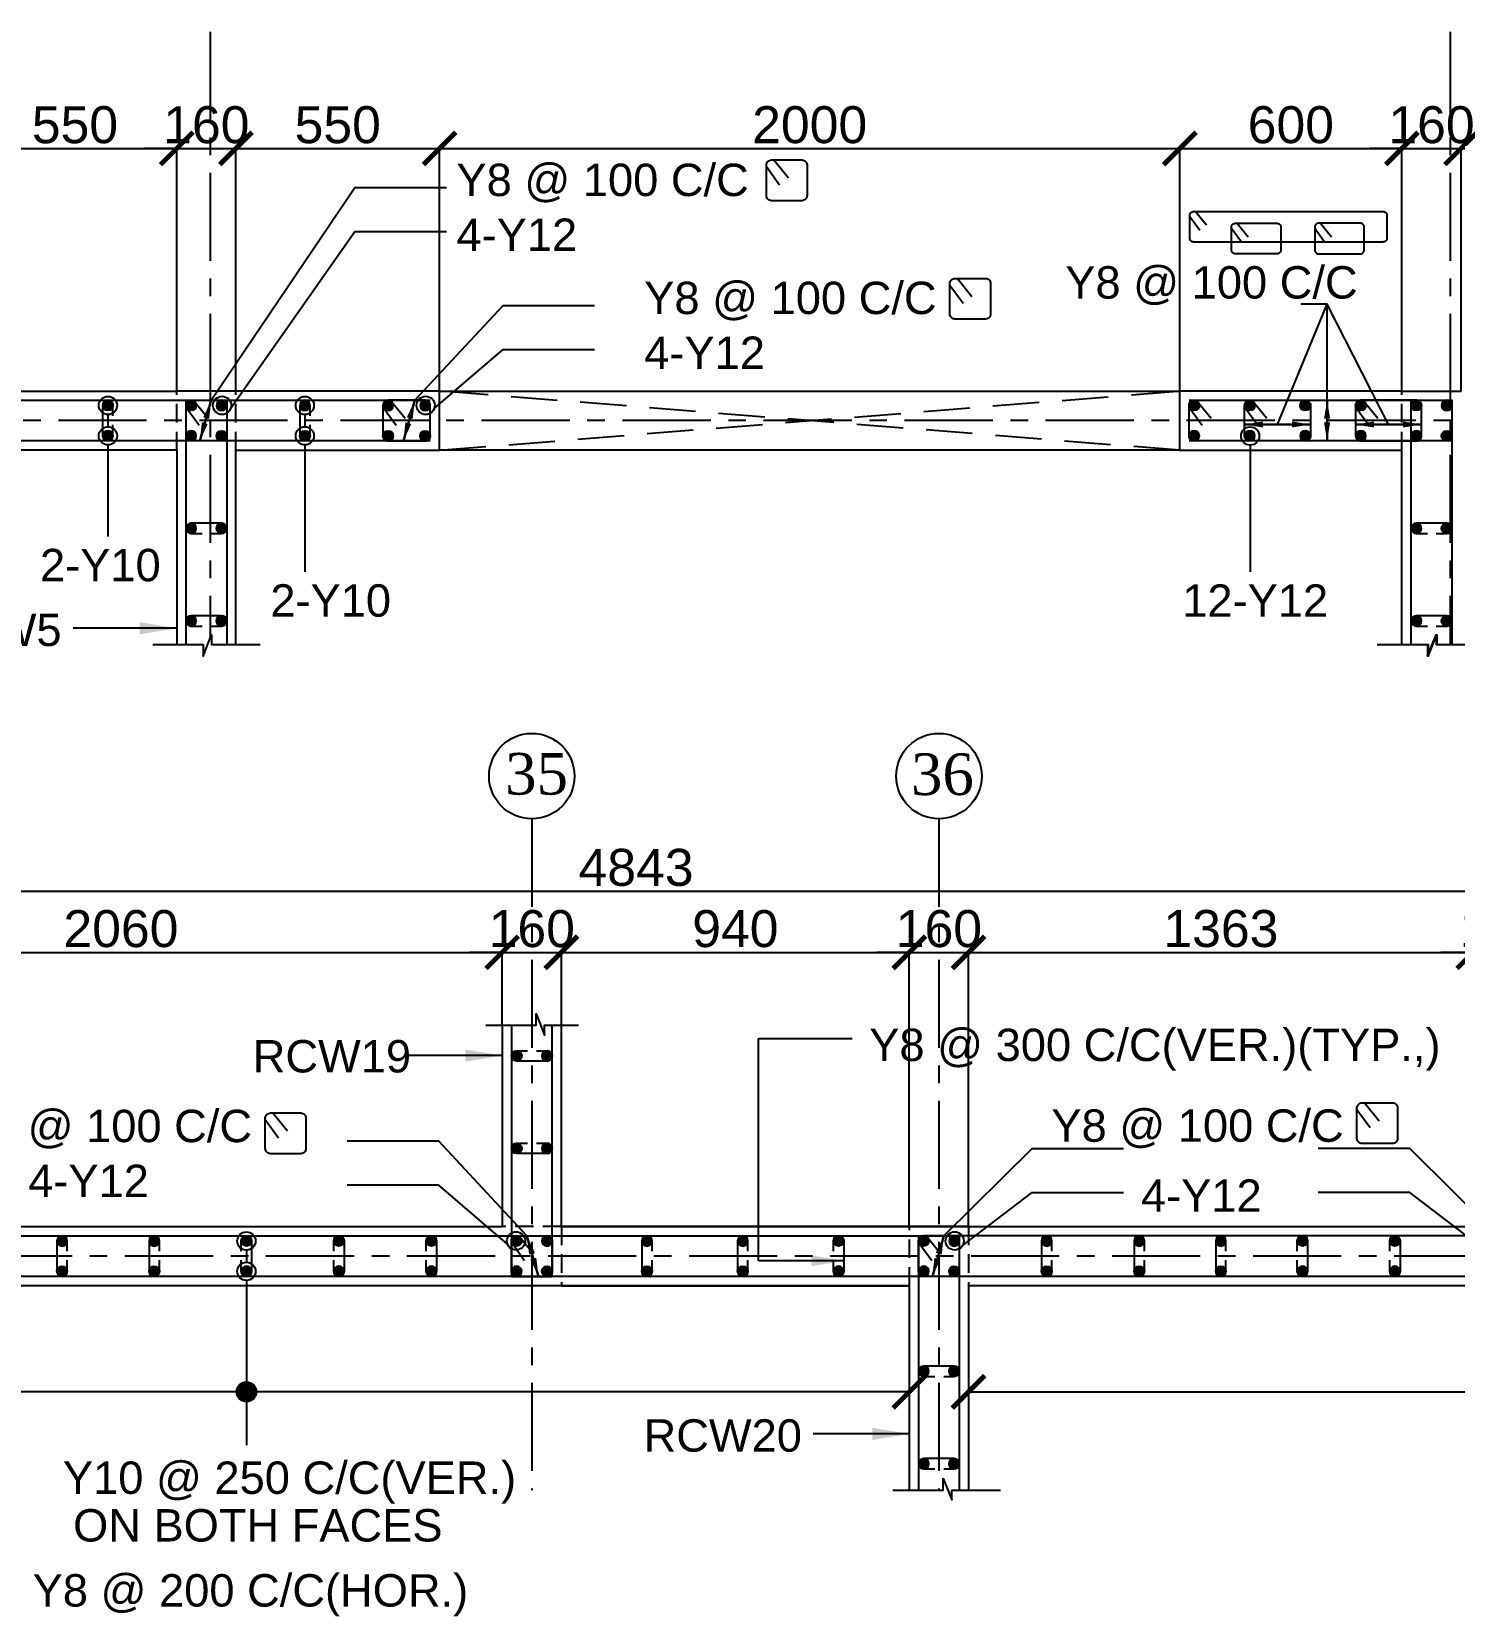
# Model space of a CAD drawing. Header units: inches. Extents: x 200139 to 352388, y -289304 to -188971.
# Drawn here: x 264885 to 280258, y -245376 to -228249 of the extents above; entities that cross this region are included whole.
import ezdxf

# ---------------------------------------------------------------- set-up
doc = ezdxf.new("R2010")
doc.units = ezdxf.units.IN
doc.header["$MEASUREMENT"] = 0
doc.linetypes.add('CENTER', pattern=[50.8, 31.75, -6.35, 6.35, -6.35])
doc.linetypes.add('Hidden', pattern=[3, 2, -1])
for name, color, linetype in [('1', 8, 'Continuous'), ('160 WALL OPEING', 1, 'Continuous'), ('5', 2, 'Continuous'), ('ARROW', 5, 'Continuous'), ('DIM', 251, 'Continuous'), ('GIRD CIR', 1, 'Continuous'), ('GIRD TEXT', 4, 'Continuous'), ('GRID', 8, 'CENTER'), ('LINKS', 3, 'Continuous'), ('OPENING', 1, 'Continuous'), ('SHEAR WALL', 6, 'Continuous'), ('STRRIUPS', 6, 'Continuous'), ('Ttxt', 3, 'Continuous')]:
    doc.layers.add(name, color=color, linetype=linetype)
doc.layers.add('Tex', color=3, linetype='Continuous', lineweight=13)
doc.styles.add('Arial', font='arial.ttf', dxfattribs={"height": 400})
doc.styles.add('T200', font='sanss___.ttf', dxfattribs={"height": 250})
doc.styles.add('T400', font='romantic.ttf')
doc.dimstyles.new('SCALE-25', dxfattribs={"dimtxt": 400, "dimasz": 350, "dimexe": 0, "dimexo": 0, "dimgap": 50, "dimtad": 1, "dimdec": 0, "dimlfac": 0.25, "dimzin": 0, "dimdsep": 46, "dimtxsty": 'Arial', "dimblk": 'ARCHTICK', "dimcen": 0, "dimclrd": 5, "dimclre": 8, "dimclrt": 1, "dimadec": 0, "dimazin": 0, "dimtfac": 1, "dimtdec": 0, "dimtix": 1, "dimtmove": 2, "dimatfit": 3, "dimfxl": 0, "dimtolj": 1, "dimtzin": 0, "dimlwd": -1, "dimarcsym": 0})
doc.dimstyles.new('T200', dxfattribs={"dimtxt": 300, "dimasz": 150, "dimexe": 0, "dimexo": 0, "dimgap": 5, "dimtad": 1, "dimdec": 0, "dimrnd": 5, "dimzin": 0, "dimdsep": 46, "dimtxsty": 'T200', "dimblk": 'ARCHTICK', "dimcen": 300, "dimclrd": 5, "dimclre": 252, "dimclrt": 1, "dimadec": 0, "dimazin": 0, "dimtfac": 50, "dimtdec": 0, "dimtofl": 0, "dimtmove": 2, "dimatfit": 3, "dimfxl": 1, "dimtolj": 1, "dimtzin": 0, "dimarcsym": 2})

# ---------------------------------------------------------------- blocks, each defined once
blk = doc.blocks.new('_ARCHTICK')
at = {"color": 0, "linetype": 'ByBlock', "const_width": 0.15}
blk.add_lwpolyline([(-0.5, -0.5), (0.5, 0.5)], dxfattribs=at)
blk = doc.blocks.new('*D79')
at = {"layer": 'Defpoints', "color": 0}
for p in [(266452, -229511), (264252, -232133, 59), (266452, -232133, 59)]:
    blk.add_point(p, dxfattribs=at)
at = {"layer": 'DIM', "color": 8, "lineweight": -2}
for p, q in [((264252, -232133), (264252, -229511)), ((266452, -232133), (266452, -229511))]:
    blk.add_line(p, q, dxfattribs=at)
at = {"layer": 'DIM', "color": 5}
blk.add_line((264252, -229511), (266452, -229511), dxfattribs=at)
at = {"layer": 'DIM', "color": 5, "xscale": 350, "yscale": 350, "zscale": 350, "rotation": 180}
blk.add_blockref('_ARCHTICK', (264252, -229511), dxfattribs=at)
at = {"layer": 'DIM', "color": 5, "xscale": 350, "yscale": 350, "zscale": 350}
blk.add_blockref('_ARCHTICK', (266452, -229511), dxfattribs=at)
at = {"layer": 'DIM', "color": 1, "insert": (265352, -229257), "char_height": 400, "attachment_point": 5, "style": 'Arial'}
blk.add_mtext('\\A1;550', dxfattribs=at)
blk = doc.blocks.new('ARCHTICK')
at = {"color": 0, "const_width": 0.15}
blk.add_lwpolyline([(-0.5, -0.5), (0.5, 0.5)], dxfattribs=at)
blk = doc.blocks.new('*D80')
at = {"layer": 'Defpoints', "color": 0}
for p in [(267092, -229511), (266452, -232133, 59), (267092, -232133, 59)]:
    blk.add_point(p, dxfattribs=at)
at = {"layer": 'DIM', "color": 5}
for p, q in [((266452, -229511), (266102, -229511)), ((266452, -229511), (267092, -229511)), ((267092, -229511), (267442, -229511))]:
    blk.add_line(p, q, dxfattribs=at)
at = {"layer": 'DIM', "color": 8, "lineweight": -2}
for p, q in [((266452, -232133), (266452, -229511)), ((267092, -232133), (267092, -229511))]:
    blk.add_line(p, q, dxfattribs=at)
at = {"layer": 'DIM', "color": 5, "xscale": 350, "yscale": 350, "zscale": 350}
blk.add_blockref('_ARCHTICK', (266452, -229511), dxfattribs=at)
at = {"layer": 'DIM', "color": 5, "xscale": 350, "yscale": 350, "zscale": 350, "rotation": 180}
blk.add_blockref('_ARCHTICK', (267092, -229511), dxfattribs=at)
at = {"layer": 'DIM', "color": 1, "insert": (266772, -229257), "char_height": 400, "attachment_point": 5, "style": 'Arial'}
blk.add_mtext('\\A1;160', dxfattribs=at)
blk = doc.blocks.new('*D81')
at = {"layer": 'Defpoints', "color": 0}
for p in [(269292, -229511), (267092, -232133, 59), (269292, -232133, 59)]:
    blk.add_point(p, dxfattribs=at)
at = {"layer": 'DIM', "color": 8, "lineweight": -2}
for p, q in [((267092, -232133), (267092, -229511)), ((269292, -232133), (269292, -229511))]:
    blk.add_line(p, q, dxfattribs=at)
at = {"layer": 'DIM', "color": 5}
blk.add_line((267092, -229511), (269292, -229511), dxfattribs=at)
at = {"layer": 'DIM', "color": 5, "xscale": 350, "yscale": 350, "zscale": 350, "rotation": 180}
blk.add_blockref('_ARCHTICK', (267092, -229511), dxfattribs=at)
at = {"layer": 'DIM', "color": 5, "xscale": 350, "yscale": 350, "zscale": 350}
blk.add_blockref('_ARCHTICK', (269292, -229511), dxfattribs=at)
at = {"layer": 'DIM', "color": 1, "insert": (268192, -229257), "char_height": 400, "attachment_point": 5, "style": 'Arial'}
blk.add_mtext('\\A1;550', dxfattribs=at)
blk = doc.blocks.new('*D82')
at = {"layer": 'Defpoints', "color": 0}
for p in [(277292, -229511), (269292, -232133, 59), (277292, -232133, 59)]:
    blk.add_point(p, dxfattribs=at)
at = {"layer": 'DIM', "color": 8, "lineweight": -2}
for p, q in [((269292, -232133), (269292, -229511)), ((277292, -232133), (277292, -229511))]:
    blk.add_line(p, q, dxfattribs=at)
at = {"layer": 'DIM', "color": 5}
blk.add_line((269292, -229511), (277292, -229511), dxfattribs=at)
at = {"layer": 'DIM', "color": 5, "xscale": 350, "yscale": 350, "zscale": 350, "rotation": 180}
blk.add_blockref('_ARCHTICK', (269292, -229511), dxfattribs=at)
at = {"layer": 'DIM', "color": 5, "xscale": 350, "yscale": 350, "zscale": 350}
blk.add_blockref('_ARCHTICK', (277292, -229511), dxfattribs=at)
at = {"layer": 'DIM', "color": 1, "insert": (273292, -229257), "char_height": 400, "attachment_point": 5, "style": 'Arial'}
blk.add_mtext('\\A1;2000', dxfattribs=at)
blk = doc.blocks.new('*D83')
at = {"layer": 'Defpoints', "color": 0}
for p in [(279692, -229511), (277292, -232133, 59), (279692, -232133, 59)]:
    blk.add_point(p, dxfattribs=at)
at = {"layer": 'DIM', "color": 8, "lineweight": -2}
for p, q in [((277292, -232133), (277292, -229511)), ((279692, -232133), (279692, -229511))]:
    blk.add_line(p, q, dxfattribs=at)
at = {"layer": 'DIM', "color": 5}
blk.add_line((277292, -229511), (279692, -229511), dxfattribs=at)
at = {"layer": 'DIM', "color": 5, "xscale": 350, "yscale": 350, "zscale": 350, "rotation": 180}
blk.add_blockref('_ARCHTICK', (277292, -229511), dxfattribs=at)
at = {"layer": 'DIM', "color": 5, "xscale": 350, "yscale": 350, "zscale": 350}
blk.add_blockref('_ARCHTICK', (279692, -229511), dxfattribs=at)
at = {"layer": 'DIM', "color": 1, "insert": (278492, -229257), "char_height": 400, "attachment_point": 5, "style": 'Arial'}
blk.add_mtext('\\A1;600', dxfattribs=at)
blk = doc.blocks.new('*D84')
at = {"layer": 'Defpoints', "color": 0}
for p in [(280332, -229511), (279692, -232133, 59), (280332, -232133, 59)]:
    blk.add_point(p, dxfattribs=at)
at = {"layer": 'DIM', "color": 5}
for p, q in [((279692, -229511), (279342, -229511)), ((279692, -229511), (280332, -229511)), ((280332, -229511), (280682, -229511))]:
    blk.add_line(p, q, dxfattribs=at)
at = {"layer": 'DIM', "color": 8, "lineweight": -2}
for p, q in [((279692, -232133), (279692, -229511)), ((280332, -232133), (280332, -229511))]:
    blk.add_line(p, q, dxfattribs=at)
at = {"layer": 'DIM', "color": 5, "xscale": 350, "yscale": 350, "zscale": 350}
blk.add_blockref('_ARCHTICK', (279692, -229511), dxfattribs=at)
at = {"layer": 'DIM', "color": 5, "xscale": 350, "yscale": 350, "zscale": 350, "rotation": 180}
blk.add_blockref('_ARCHTICK', (280332, -229511), dxfattribs=at)
at = {"layer": 'DIM', "color": 1, "insert": (280012, -229257), "char_height": 400, "attachment_point": 5, "style": 'Arial'}
blk.add_mtext('\\A1;160', dxfattribs=at)
blk = doc.blocks.new('R1')
at = {"layer": '5'}
h = blk.add_hatch(color=256, dxfattribs=at)
edge = h.paths.add_edge_path()
edge.add_arc((0, 0), 69.6, 0, 360)
at = {"layer": '5', "color": 6}
blk.add_circle((0, 0), 69.6, dxfattribs=at)
blk = doc.blocks.new('A$C5C0C2414')
at = {"layer": 'STRRIUPS', "ltscale": 0.2}
for p, q in [((0, 0), (158, -194)), ((-81, -72), (61, -268))]:
    blk.add_line(p, q, dxfattribs=at)
blk.add_lwpolyline([(304, -440), (-26, -440, -0.414214), (-81, -385), (-81, -55, -0.414214), (-26, 0), (304, 0, -0.414214), (359, -55), (359, -385, -0.414214)], format="xyb", close=True, dxfattribs=at)
blk = doc.blocks.new('A$C18D86594')
at = {"layer": 'STRRIUPS', "ltscale": 0.2}
for p, q in [((0, 0), (158, -194)), ((-81, -72), (61, -268)), ((600, -170), (758, -363)), ((1800, -170), (1958, -363)), ((519, -241), (661, -438)), ((1719, -241), (1861, -438))]:
    blk.add_line(p, q, dxfattribs=at)
for points in [[(2704, -440), (-26, -440, -0.414214), (-81, -385), (-81, -55, -0.414214), (-26, 0), (2704, 0, -0.414214), (2759, -55), (2759, -385, -0.414214)], [(1176, -609), (574, -609, -0.414214), (519, -554), (519, -224, -0.414214), (574, -170), (1176, -170, -0.414214), (1231, -224), (1231, -554, -0.414214)], [(1774, -609), (2376, -609, 0.414214), (2431, -554), (2431, -224, 0.414214), (2376, -170), (1774, -170, 0.414214), (1719, -224), (1719, -554, 0.414214)]]:
    blk.add_lwpolyline(points, format="xyb", close=True, dxfattribs=at)
blk = doc.blocks.new('*D118')
at = {"layer": 'Defpoints', "color": 0}
for p in [(261729, -241803, -59), (274369, -241803, -59), (261729, -242950)]:
    blk.add_point(p, dxfattribs=at)
at = {"layer": 'DIM', "color": 8, "lineweight": -2}
for p, q in [((261729, -241803), (261729, -242950)), ((274369, -241803), (274369, -242950))]:
    blk.add_line(p, q, dxfattribs=at)
at = {"layer": 'DIM', "color": 5}
blk.add_line((274369, -242950), (261729, -242950), dxfattribs=at)
at = {"layer": 'DIM', "color": 5, "xscale": 350, "yscale": 350, "zscale": 350, "rotation": 180}
blk.add_blockref('_ARCHTICK', (261729, -242950), dxfattribs=at)
at = {"layer": 'DIM', "color": 5, "xscale": 350, "yscale": 350, "zscale": 350}
blk.add_blockref('_ARCHTICK', (274369, -242950), dxfattribs=at)
blk = doc.blocks.new('*D119')
at = {"layer": 'Defpoints', "color": 0}
for p in [(269969, -238200), (269969, -238989, 15), (261729, -241163, 15)]:
    blk.add_point(p, dxfattribs=at)
at = {"layer": 'DIM', "color": 8, "lineweight": -2}
for p, q in [((261729, -241163), (261729, -238200)), ((269969, -238989), (269969, -238200))]:
    blk.add_line(p, q, dxfattribs=at)
at = {"layer": 'DIM', "color": 5}
blk.add_line((261729, -238200), (269969, -238200), dxfattribs=at)
at = {"layer": 'DIM', "color": 5, "xscale": 350, "yscale": 350, "zscale": 350, "rotation": 180}
blk.add_blockref('_ARCHTICK', (261729, -238200), dxfattribs=at)
at = {"layer": 'DIM', "color": 5, "xscale": 350, "yscale": 350, "zscale": 350}
blk.add_blockref('_ARCHTICK', (269969, -238200), dxfattribs=at)
at = {"layer": 'DIM', "color": 1, "insert": (265849, -237946), "char_height": 400, "attachment_point": 5, "style": 'Arial'}
blk.add_mtext('\\A1;2060', dxfattribs=at)
blk = doc.blocks.new('*D120')
at = {"layer": 'Defpoints', "color": 0}
for p in [(270609, -238200), (269969, -238989, 15), (270609, -238989, 15)]:
    blk.add_point(p, dxfattribs=at)
at = {"layer": 'DIM', "color": 5}
for p, q in [((269969, -238200), (269619, -238200)), ((269969, -238200), (270609, -238200)), ((270609, -238200), (270959, -238200))]:
    blk.add_line(p, q, dxfattribs=at)
at = {"layer": 'DIM', "color": 8, "lineweight": -2}
for p, q in [((269969, -238989), (269969, -238200)), ((270609, -238989), (270609, -238200))]:
    blk.add_line(p, q, dxfattribs=at)
at = {"layer": 'DIM', "color": 5, "xscale": 350, "yscale": 350, "zscale": 350}
blk.add_blockref('_ARCHTICK', (269969, -238200), dxfattribs=at)
at = {"layer": 'DIM', "color": 5, "xscale": 350, "yscale": 350, "zscale": 350, "rotation": 180}
blk.add_blockref('_ARCHTICK', (270609, -238200), dxfattribs=at)
at = {"layer": 'DIM', "color": 1, "insert": (270289, -237946), "char_height": 400, "attachment_point": 5, "style": 'Arial'}
blk.add_mtext('\\A1;160', dxfattribs=at)
blk = doc.blocks.new('*D121')
at = {"layer": 'Defpoints', "color": 0}
for p in [(274369, -238200), (270609, -238989, 15), (274369, -241163, 15)]:
    blk.add_point(p, dxfattribs=at)
at = {"layer": 'DIM', "color": 8, "lineweight": -2}
for p, q in [((270609, -238989), (270609, -238200)), ((274369, -241163), (274369, -238200))]:
    blk.add_line(p, q, dxfattribs=at)
at = {"layer": 'DIM', "color": 5}
blk.add_line((270609, -238200), (274369, -238200), dxfattribs=at)
at = {"layer": 'DIM', "color": 5, "xscale": 350, "yscale": 350, "zscale": 350, "rotation": 180}
blk.add_blockref('_ARCHTICK', (270609, -238200), dxfattribs=at)
at = {"layer": 'DIM', "color": 5, "xscale": 350, "yscale": 350, "zscale": 350}
blk.add_blockref('_ARCHTICK', (274369, -238200), dxfattribs=at)
at = {"layer": 'DIM', "color": 1, "insert": (272489, -237946), "char_height": 400, "attachment_point": 5, "style": 'Arial'}
blk.add_mtext('\\A1;940', dxfattribs=at)
blk = doc.blocks.new('*D122')
at = {"layer": 'Defpoints', "color": 0}
for p in [(275009, -238200), (274369, -241163, 15), (275009, -241163, 15)]:
    blk.add_point(p, dxfattribs=at)
at = {"layer": 'DIM', "color": 5}
for p, q in [((274369, -238200), (274019, -238200)), ((274369, -238200), (275009, -238200)), ((275009, -238200), (275359, -238200))]:
    blk.add_line(p, q, dxfattribs=at)
at = {"layer": 'DIM', "color": 8, "lineweight": -2}
for p, q in [((274369, -241163), (274369, -238200)), ((275009, -241163), (275009, -238200))]:
    blk.add_line(p, q, dxfattribs=at)
at = {"layer": 'DIM', "color": 5, "xscale": 350, "yscale": 350, "zscale": 350}
blk.add_blockref('_ARCHTICK', (274369, -238200), dxfattribs=at)
at = {"layer": 'DIM', "color": 5, "xscale": 350, "yscale": 350, "zscale": 350, "rotation": 180}
blk.add_blockref('_ARCHTICK', (275009, -238200), dxfattribs=at)
at = {"layer": 'DIM', "color": 1, "insert": (274689, -237946), "char_height": 400, "attachment_point": 5, "style": 'Arial'}
blk.add_mtext('\\A1;160', dxfattribs=at)
blk = doc.blocks.new('*D123')
at = {"layer": 'Defpoints', "color": 0}
for p in [(280462, -238200), (280462, -238989, 15), (275009, -241163, 15)]:
    blk.add_point(p, dxfattribs=at)
at = {"layer": 'DIM', "color": 8, "lineweight": -2}
for p, q in [((275009, -241163), (275009, -238200)), ((280462, -238989), (280462, -238200))]:
    blk.add_line(p, q, dxfattribs=at)
at = {"layer": 'DIM', "color": 5}
blk.add_line((275009, -238200), (280462, -238200), dxfattribs=at)
at = {"layer": 'DIM', "color": 5, "xscale": 350, "yscale": 350, "zscale": 350, "rotation": 180}
blk.add_blockref('_ARCHTICK', (275009, -238200), dxfattribs=at)
at = {"layer": 'DIM', "color": 5, "xscale": 350, "yscale": 350, "zscale": 350}
blk.add_blockref('_ARCHTICK', (280462, -238200), dxfattribs=at)
at = {"layer": 'DIM', "color": 1, "insert": (277736, -237945), "char_height": 400, "attachment_point": 5, "style": 'Arial'}
blk.add_mtext('\\A1;1363', dxfattribs=at)
blk = doc.blocks.new('*D124')
at = {"layer": 'Defpoints', "color": 0}
for p in [(281102, -238200), (280462, -238989, 15), (281102, -238989, 15)]:
    blk.add_point(p, dxfattribs=at)
at = {"layer": 'DIM', "color": 5}
for p, q in [((280462, -238200), (280112, -238200)), ((280462, -238200), (281102, -238200)), ((281102, -238200), (281452, -238200))]:
    blk.add_line(p, q, dxfattribs=at)
at = {"layer": 'DIM', "color": 8, "lineweight": -2}
for p, q in [((280462, -238989), (280462, -238200)), ((281102, -238989), (281102, -238200))]:
    blk.add_line(p, q, dxfattribs=at)
at = {"layer": 'DIM', "color": 5, "xscale": 350, "yscale": 350, "zscale": 350}
blk.add_blockref('_ARCHTICK', (280462, -238200), dxfattribs=at)
at = {"layer": 'DIM', "color": 5, "xscale": 350, "yscale": 350, "zscale": 350, "rotation": 180}
blk.add_blockref('_ARCHTICK', (281102, -238200), dxfattribs=at)
at = {"layer": 'DIM', "color": 1, "insert": (280782, -237946), "char_height": 400, "attachment_point": 5, "style": 'Arial'}
blk.add_mtext('\\A1;160', dxfattribs=at)
blk = doc.blocks.new('*D125')
at = {"layer": 'Defpoints', "color": 0}
for p in [(281102, -237538), (281102, -238989), (261729, -241163, 15)]:
    blk.add_point(p, dxfattribs=at)
at = {"layer": 'DIM', "color": 8, "lineweight": -2}
for p, q in [((261729, -241163), (261729, -237538)), ((281102, -238989), (281102, -237538))]:
    blk.add_line(p, q, dxfattribs=at)
at = {"layer": 'DIM', "color": 5}
blk.add_line((261729, -237538), (281102, -237538), dxfattribs=at)
at = {"layer": 'DIM', "color": 5, "xscale": 350, "yscale": 350, "zscale": 350, "rotation": 180}
blk.add_blockref('_ARCHTICK', (261729, -237538), dxfattribs=at)
at = {"layer": 'DIM', "color": 5, "xscale": 350, "yscale": 350, "zscale": 350}
blk.add_blockref('_ARCHTICK', (281102, -237538), dxfattribs=at)
at = {"layer": 'DIM', "color": 1, "insert": (271416, -237284), "char_height": 400, "attachment_point": 5, "style": 'Arial'}
blk.add_mtext('\\A1;4843', dxfattribs=at)
blk = doc.blocks.new('*D249')
at = {"layer": 'Defpoints', "color": 0}
for p in [(275009, -241803, -59), (281102, -241803, -118), (281102, -242950)]:
    blk.add_point(p, dxfattribs=at)
at = {"layer": 'DIM', "color": 8, "lineweight": -2}
for p, q in [((275009, -241803), (275009, -242950)), ((281102, -241803), (281102, -242950))]:
    blk.add_line(p, q, dxfattribs=at)
at = {"layer": 'DIM', "color": 5}
blk.add_line((275009, -242950), (281102, -242950), dxfattribs=at)
at = {"layer": 'DIM', "color": 5, "xscale": 350, "yscale": 350, "zscale": 350, "rotation": 180}
blk.add_blockref('_ARCHTICK', (275009, -242950), dxfattribs=at)
at = {"layer": 'DIM', "color": 5, "xscale": 350, "yscale": 350, "zscale": 350}
blk.add_blockref('_ARCHTICK', (281102, -242950), dxfattribs=at)

msp = doc.modelspace()

# ---------------------------------------------------------------- hatches: boundary and pattern name
at = {"layer": 'ARROW'}
h = msp.add_hatch(color=256, dxfattribs=at)
edge = h.paths.add_edge_path()
edge.add_arc((267204.9, -242950.2), 106, 0, 360)

# ---------------------------------------------------------------- linework, layer by layer
at = {"layer": '1', "linetype": 'Hidden', "ltscale": 100}
for p, q in [((266452.3, -232772.9, 59), (266452.3, -232132.9)), ((267092.3, -232772.9, 59), (267092.3, -232132.9, 59)), ((279692.3, -232772.9, 59), (279692.3, -232132.9, 59)), ((270609.2, -241163.1, 14.7), (269969.2, -241163.1, 14.7)), ((270609.2, -241163.1, 14.7), (270609.2, -241803.1, 14.7)), ((274369.2, -241803.1, 14.7), (274369.2, -241163.1, 14.7))]:
    msp.add_line(p, q, dxfattribs=at)
at = {"layer": '1'}
for points, elevation in [([(266193.4, -234873.9), (266735.9, -234873.9), (266735.9, -234998.2), (266829.4, -234768.3), (266829.4, -234873.9), (267355.1, -234873.9)], 118), ([(279425.2, -234873.9), (279967.7, -234873.9), (279967.7, -234998.2), (280061.3, -234768.3), (280061.3, -234873.9), (280507, -234873.9)], 118), ([(279433.4, -234873.9), (279975.9, -234873.9), (279975.9, -234998.2), (280069.4, -234768.3), (280069.4, -234873.9), (280515.1, -234873.9)], 118), ([(269792, -238988.7), (270334.6, -238988.7), (270334.6, -238864.4), (270428.1, -239094.3), (270428.1, -238988.7), (270793.8, -238988.7)], 14.7), ([(274192, -244012.3), (274734.6, -244012.3), (274734.6, -243887.9), (274828.1, -244117.9), (274828.1, -244012.3), (275353.8, -244012.3)], 14.7)]:
    msp.add_lwpolyline(points, dxfattribs=dict(at, elevation=elevation))
at = {"layer": '1', "linetype": 'Hidden', "ltscale": 100, "elevation": 14.7}
msp.add_lwpolyline([(275009.2, -241163.1), (275009.2, -241803.1)], dxfattribs=at)
at = {"layer": '160 WALL OPEING', "linetype": 'Hidden', "ltscale": 250}
for p, q in [((269292.3, -232772.9, -13.8), (277292.3, -232132.9, 59)), ((277292.3, -232772.9, 59), (269292.3, -232132.9))]:
    msp.add_line(p, q, dxfattribs=at)
at = {"layer": '5'}
for p, q in [((274469.2, -241263.1, 14.7), (274469.2, -244012.3, 14.7)), ((280971.3, -241263.1, -44.2), (274518.7, -241263.1, -44.2)), ((274909.2, -241263.1, 14.7), (274909.2, -244012.3, 14.7)), ((281001.8, -241703.1, -44.2), (274549.2, -241703.1, -44.2))]:
    msp.add_line(p, q, dxfattribs=at)
for points, elevation in [([(264352.3, -232232.9), (269192.3, -232232.9)], 59), ([(277392.3, -232232.9), (280232.3, -232232.9)], 59), ([(269192.3, -232672.9), (264352.3, -232672.9)], 59), ([(280232.3, -232672.9), (277392.3, -232672.9)], 59), ([(270069.2, -238988.7), (270069.2, -241703.1), (270509.2, -241703.1), (270509.2, -238988.7)], 14.7), ([(261829.2, -241263.1), (272675.7, -241263.1)], 14.7), ([(272462.6, -241263.1), (274909.2, -241263.1), (274909.2, -241703.1), (272462.6, -241703.1)], 14.7), ([(272675.7, -241703.1), (261829.2, -241703.1)], 14.7)]:
    msp.add_lwpolyline(points, dxfattribs=dict(at, elevation=elevation))
for points in [[(266552.3, -234873.9), (266552.3, -232232.9), (266992.3, -232232.9), (266992.3, -234873.9)], [(279792.3, -234873.9), (279792.3, -232232.9), (280232.3, -232232.9), (280232.3, -234873.9)]]:
    msp.add_lwpolyline(points, dxfattribs=at)
at = {"layer": 'ARROW'}
for p, q in [((265708, -232387.7), (265708, -232518.7)), ((267836.6, -232387.7), (267836.6, -232518.7)), ((265708, -232715.7), (265708, -233704.5)), ((267836.6, -232715.7), (267836.6, -234087.1)), ((278052.3, -232717.1, 0), (278052.3, -234088.4, 0)), ((267204.9, -241417.9, 14.7), (267204.9, -241548.9, 14.7)), ((267204.9, -241745.9, 14.7), (267204.9, -243525.9, 14.7))]:
    msp.add_line(p, q, dxfattribs=at)
at = {"layer": 'ARROW', "linetype": 'Continuous'}
msp.add_line((272740.8, -239130.2, 14.7), (273751.6, -239130.2, 14.7), dxfattribs=at)
at = {"layer": 'ARROW'}
for points, elevation in [([(266824.5, -232232.9), (268377.4, -229933.2), (269367.6, -229933.2)], 0), ([(267034.7, -232322.8), (268377.4, -230409.6), (269367.6, -230409.6)], 0), ([(269024.5, -232232.9), (269977.9, -231208.7), (270968.1, -231208.7)], 0), ([(269234.7, -232322.8), (269977.9, -231685.1), (270968.1, -231685.1)], 0), ([(270236.9, -241263.1), (269283.5, -240239), (268293.3, -240239)], 14.8), ([(274741.4, -241263), (275694.9, -240319), (276685.1, -240319)], 14.8), ([(280729.6, -241263), (279776.2, -240319), (278786, -240319)], 14.8), ([(270026.8, -241353), (269283.5, -240715.3), (268293.3, -240715.3)], 14.8), ([(274941.3, -241373.2), (275694.9, -240795.3), (276685.1, -240795.3)], 14.8), ([(280554.6, -241389.5), (279776.2, -240795.3), (278786, -240795.3)], 14.8)]:
    msp.add_lwpolyline(points, dxfattribs=dict(at, elevation=elevation))
for points in [[(278348, -232494.6), (278883.9, -231195.1)], [(278883.9, -232232.9), (278883.9, -231195.1), (278598.6, -231195.1)], [(279548, -232494.6), (278883.9, -231195.1)]]:
    msp.add_lwpolyline(points, dxfattribs=at)
for centre, radius in [((265708, -232289.2), 98.5), ((266942.3, -232288.6, 0), 98.5), ((267836.6, -232289.2), 98.5), ((269142.3, -232288.6, 0), 98.5), ((265708, -232617.2), 98.5), ((267836.6, -232617.2), 98.5), ((278052.3, -232618.6, 0), 98.5), ((267204.9, -241319.4, 14.7), 98.5), ((270119.2, -241318.8, 14.8), 98.5), ((274859.2, -241318.8, 14.8), 98.5), ((267204.9, -241647.4, 14.7), 98.5), ((267204.9, -242950.2, 28.3), 106)]:
    msp.add_circle(centre, radius, dxfattribs=at)
at = {"layer": 'GIRD CIR'}
for centre in [(270289.2, -236295, 14.7), (274689.2, -236295, 14.7)]:
    msp.add_circle(centre, 461.7, dxfattribs=at)
at = {"layer": 'GRID', "ltscale": 30}
for p, q in [((266812.3, -228249.1, 59), (266812.3, -234810.4, 59)), ((280212.3, -228249.1, 59), (280212.3, -234873.9, 59)), ((282890.6, -232452.9, 59), (203229.3, -232452.9, 59)), ((270289.2, -236756.8, 14.7), (270289.2, -244012.3, 14.7)), ((274689.2, -236756.8, 14.7), (274689.2, -244012.3, 14.7)), ((282084.8, -241483.1, 14.7), (260398.8, -241483.1, 14.7))]:
    msp.add_line(p, q, dxfattribs=at)
at = {"layer": 'LINKS'}
for points in [[(265762.2, -232401.2), (265762.2, -232288.6, 1), (265650.8, -232288.6), (265650.8, -232617.2, 1), (265762.2, -232617.2), (265762.2, -232497.7)], [(267892.3, -232401.2), (267892.3, -232288.6, 1), (267780.9, -232288.6), (267780.9, -232617.2, 1), (267892.3, -232617.2), (267892.3, -232497.7)], [(266824, -233672.9), (266936.6, -233672.9, 1), (266936.6, -233561.5), (266608, -233561.5, 1), (266608, -233672.9), (266727.5, -233672.9)], [(280064, -233672.9), (280176.6, -233672.9, 1), (280176.6, -233561.5), (279848, -233561.5, 1), (279848, -233672.9), (279967.5, -233672.9)], [(266824, -234672.9), (266936.6, -234672.9, 1), (266936.6, -234561.5), (266608, -234561.5, 1), (266608, -234672.9), (266727.5, -234672.9)], [(280064, -234672.9), (280176.6, -234672.9, 1), (280176.6, -234561.5), (279848, -234561.5, 1), (279848, -234672.9), (279967.5, -234672.9)]]:
    msp.add_lwpolyline(points, format="xyb", dxfattribs=at)
for points, elevation in [([(270340.9, -239263.1), (270453.5, -239263.1, -1), (270453.5, -239374.5), (270124.9, -239374.5, -1), (270124.9, -239263.1), (270244.4, -239263.1)], 14.7), ([(270340.9, -240263.1), (270453.5, -240263.1, -1), (270453.5, -240374.5), (270124.9, -240374.5, -1), (270124.9, -240263.1), (270244.4, -240263.1)], 14.7), ([(265269.2, -241431.4), (265269.2, -241318.8, 1), (265157.8, -241318.8), (265157.8, -241647.4, 1), (265269.2, -241647.4), (265269.2, -241527.9)], 14.7), ([(266264.9, -241431.4), (266264.9, -241318.8, 1), (266153.5, -241318.8), (266153.5, -241647.4, 1), (266264.9, -241647.4), (266264.9, -241527.9)], 29.5), ([(267149.2, -241431.4), (267149.2, -241318.8, -1), (267260.6, -241318.8), (267260.6, -241647.4, -1), (267149.2, -241647.4), (267149.2, -241527.9)], 14.7), ([(268149.2, -241431.4), (268149.2, -241318.8, -1), (268260.6, -241318.8), (268260.6, -241647.4, -1), (268149.2, -241647.4), (268149.2, -241527.9)], 14.7), ([(269149.2, -241431.4), (269149.2, -241318.8, -1), (269260.6, -241318.8), (269260.6, -241647.4, -1), (269149.2, -241647.4), (269149.2, -241527.9)], 14.7), ([(271589.2, -241431.4), (271589.2, -241318.8, 1), (271477.8, -241318.8), (271477.8, -241647.4, 1), (271589.2, -241647.4), (271589.2, -241527.9)], 73.7), ([(272624.9, -241431.4), (272624.9, -241318.8, 1), (272513.5, -241318.8), (272513.5, -241647.4, 1), (272624.9, -241647.4), (272624.9, -241527.9)], 44.2), ([(273549.2, -241431.4), (273549.2, -241318.8, -1), (273660.6, -241318.8), (273660.6, -241647.4, -1), (273549.2, -241647.4), (273549.2, -241527.9)], 14.7), ([(275909.1, -241431.3), (275909.1, -241318.7, 1), (275797.8, -241318.7), (275797.8, -241647.3, 1), (275909.1, -241647.3), (275909.1, -241527.8)], 14.7), ([(276909.1, -241431.3), (276909.1, -241318.7, 1), (276797.8, -241318.7), (276797.8, -241647.3, 1), (276909.1, -241647.3), (276909.1, -241527.8)], 14.7), ([(277791.2, -241431.3), (277791.2, -241318.7, 1), (277679.8, -241318.7), (277679.8, -241647.3, 1), (277791.2, -241647.3), (277791.2, -241527.8)], 14.7), ([(278561.4, -241431.4), (278561.4, -241318.8, -1), (278672.8, -241318.8), (278672.8, -241647.4, -1), (278561.4, -241647.4), (278561.4, -241527.9)], -44.2), ([(279561.4, -241431.4), (279561.4, -241318.8, -1), (279672.8, -241318.8), (279672.8, -241647.4, -1), (279561.4, -241647.4), (279561.4, -241527.9)], -44.2), ([(274740.9, -242783.1), (274853.5, -242783.1, 1), (274853.5, -242671.7), (274524.9, -242671.7, 1), (274524.9, -242783.1), (274644.4, -242783.1)], 14.7), ([(274740.9, -243783.1), (274853.5, -243783.1, 1), (274853.5, -243671.7), (274524.9, -243671.7, 1), (274524.9, -243783.1), (274644.4, -243783.1)], 14.7)]:
    msp.add_lwpolyline(points, format="xyb", dxfattribs=dict(at, elevation=elevation))
at = {"layer": 'OPENING', "color": 1, "elevation": 59}
for points in [[(269292.3, -232132.9), (277292.3, -232132.9)], [(277292.3, -232772.9), (269292.3, -232772.9)]]:
    msp.add_lwpolyline(points, dxfattribs=at)
at = {"layer": 'SHEAR WALL', "color": 4}
for p, q in [((269292.3, -232772.9, 59), (269292.3, -232132.9, 59)), ((277292.3, -232772.9, 59), (277292.3, -232132.9))]:
    msp.add_line(p, q, dxfattribs=at)
for points, elevation in [([(264252.3, -232132.9), (264252.3, -232132.9), (266452.3, -232132.9)], 59), ([(267092.3, -232132.9), (266452.3, -232132.9)], 59), ([(269292.3, -232132.9), (267092.3, -232132.9)], 59), ([(279692.3, -232132.9), (277292.3, -232132.9)], 59), ([(279692.3, -232132.9), (280332.3, -232132.9)], 59), ([(266452.3, -232772.9), (264252.3, -232772.9)], 59), ([(266452.3, -232772.9), (266452.3, -234873.9)], 59), ([(267092.3, -234873.9), (267092.3, -232772.9)], 59), ([(267092.3, -232772.9), (269292.3, -232772.9)], 59), ([(277292.3, -232772.9), (279692.3, -232772.9)], 59), ([(279692.3, -234873.9), (279692.3, -232772.9)], 59), ([(269969.2, -238988.7), (269969.2, -241163.1)], 14.7), ([(270609.2, -241163.1), (270609.2, -238988.7)], 14.7), ([(261729.2, -241163.1), (269969.2, -241163.1)], 14.7), ([(270609.2, -241163.1), (274369.2, -241163.1)], 14.7), ([(275009.2, -241163.1), (270609.2, -241163.1)], 14.7), ([(274369.2, -241163.1), (274369.2, -241163.1), (275009.2, -241163.1)], 14.7), ([(275009.2, -241163.1), (278569.2, -241163.1)], 14.7), ([(278569.2, -241163.1), (281101.8, -241163.1)], -44.2), ([(281101.8, -241163.1), (281101.8, -241803.1), (278569.2, -241803.1)], -44.2), ([(274369.2, -241803.1), (261729.2, -241803.1)], 14.7), ([(270609.2, -241803.1), (270609.2, -241803.1), (274369.2, -241803.1)], 14.7), ([(274369.2, -244012.3), (274369.2, -241803.1)], 14.7), ([(275009.2, -241803.1), (275009.2, -244012.3)], 14.7), ([(278569.2, -241803.1), (275009.2, -241803.1)], 14.7)]:
    msp.add_lwpolyline(points, dxfattribs=dict(at, elevation=elevation))
at = {"layer": 'STRRIUPS', "ltscale": 0.2}
for p, q in [((266569.3, -232328.3), (266694, -232501.3)), ((266658.2, -232263.8), (266791.3, -232426.6)), ((268697.9, -232328.3), (268822.6, -232501.3)), ((268786.8, -232263.8), (268919.9, -232426.6)), ((277409.3, -232328.3), (277534, -232501.3)), ((277498.2, -232263.8), (277631.3, -232426.6)), ((278009.3, -232328.3), (278134, -232501.3)), ((278098.2, -232263.8), (278231.3, -232426.6)), ((279209.3, -232328.3), (279334, -232501.3)), ((279298.2, -232263.8), (279431.3, -232426.6)), ((270175.1, -241294, 14.7), (270308.2, -241456.8, 14.7)), ((274575.1, -241294, 14.7), (274708.2, -241456.8, 14.7)), ((270086.2, -241358.6, 14.7), (270210.9, -241531.5, 14.7)), ((274486.2, -241358.6, 14.7), (274610.9, -241531.5, 14.7))]:
    msp.add_line(p, q, dxfattribs=at)
for points in [[(266937.3, -232672.9), (266607.3, -232672.9, -0.4142136), (266552.3, -232617.9), (266552.3, -232287.9, -0.4142136), (266607.3, -232232.9), (266937.3, -232232.9, -0.4142136), (266992.3, -232287.9), (266992.3, -232617.9, -0.4142136)], [(268735.9, -232672.9), (269137.3, -232672.9, 0.4142136), (269192.3, -232617.9), (269192.3, -232287.9, 0.4142136), (269137.3, -232232.9), (268735.9, -232232.9, 0.4142136), (268680.9, -232287.9), (268680.9, -232617.9, 0.4142136)], [(280177.3, -232672.9), (277447.3, -232672.9, -0.4142136), (277392.3, -232617.9), (277392.3, -232287.9, -0.4142136), (277447.3, -232232.9), (280177.3, -232232.9, -0.4142136), (280232.3, -232287.9), (280232.3, -232617.9, -0.4142136)], [(278648.7, -232672.9), (278047.3, -232672.9, -0.4142136), (277992.3, -232617.9), (277992.3, -232287.9, -0.4142136), (278047.3, -232232.9), (278648.7, -232232.9, -0.4142136), (278703.7, -232287.9), (278703.7, -232617.9, -0.4142136)], [(279247.3, -232672.9), (279848.7, -232672.9, 0.4142136), (279903.7, -232617.9), (279903.7, -232287.9, 0.4142136), (279848.7, -232232.9), (279247.3, -232232.9, 0.4142136), (279192.3, -232287.9), (279192.3, -232617.9, 0.4142136)]]:
    msp.add_lwpolyline(points, format="xyb", close=True, dxfattribs=at)
at = {"layer": 'STRRIUPS', "ltscale": 0.2, "elevation": 14.7}
for points in [[(270454.2, -241703.1), (270124.2, -241703.1, -0.4142136), (270069.2, -241648.1), (270069.2, -241318.1, -0.4142136), (270124.2, -241263.1), (270454.2, -241263.1, -0.4142136), (270509.2, -241318.1), (270509.2, -241648.1, -0.4142136)], [(274854.2, -241703.1), (274524.2, -241703.1, -0.4142136), (274469.2, -241648.1), (274469.2, -241318.1, -0.4142136), (274524.2, -241263.1), (274854.1, -241263, -0.4142136), (274909.1, -241318), (274909.2, -241648.1, -0.4142136)]]:
    msp.add_lwpolyline(points, format="xyb", close=True, dxfattribs=at)

# ---------------------------------------------------------------- block references
at = {"layer": '5', "yscale": 0.8000000000465661, "zscale": 0.8000000000465661}
for p, xscale, rotation in [((265708, -232288.6), 0.8000000000465661, 90.00000000000001), ((266608, -232288.6), 0.8000000000465661, 90.00000000000001), ((266936.6, -232288.6), -0.8000000000465661, 270), ((267836.6, -232288.6), -0.8000000000465661, 270), ((268736.6, -232288.6), -0.8000000000465661, 270), ((269136.6, -232288.6), -0.8000000000465661, 270), ((277448, -232288.6), 0.8000000000465661, 90.00000000000001), ((278048, -232288.6), 0.8000000000465661, 90.00000000000001), ((278648, -232288.6), 0.8000000000465661, 90.00000000000001), ((279248, -232288.6), 0.8000000000465661, 90.00000000000001), ((279848, -232288.6), 0.8000000000465661, 90.00000000000001), ((280176.6, -232288.6), -0.8000000000465661, 270), ((265708, -232617.2), -0.8000000000465661, 90), ((266608, -232617.2), -0.8000000000465661, 90), ((266936.6, -232617.2), 0.8000000000465661, 270), ((267836.6, -232617.2), 0.8000000000465661, 270), ((268736.6, -232617.2), 0.8000000000465661, 270), ((269136.6, -232617.2), 0.8000000000465661, 270), ((277448, -232617.2), -0.8000000000465661, 90), ((278048, -232617.2), -0.8000000000465661, 90), ((278648, -232617.2), -0.8000000000465661, 90), ((279248, -232617.2), -0.8000000000465661, 90), ((279848, -232617.2), -0.8000000000465661, 90), ((280176.6, -232617.2), 0.8000000000465661, 270), ((266608, -233617.2), -0.8000000000465661, 90), ((266936.6, -233617.2), 0.8000000000465661, 270), ((279848, -233617.2), -0.8000000000465661, 90), ((280176.6, -233617.2), 0.8000000000465661, 270), ((266608, -234617.2), -0.8000000000465661, 90), ((266936.6, -234617.2), 0.8000000000465661, 270), ((279848, -234617.2), -0.8000000000465661, 90), ((280176.6, -234617.2), 0.8000000000465661, 270), ((270124.9, -239318.8, 14.7), 0.8000000000465661, 90.00000000000001), ((270453.5, -239318.8, 14.7), -0.8000000000465661, 270), ((270124.9, -240318.8, 14.7), 0.8000000000465661, 90.00000000000001), ((270453.5, -240318.8, 14.7), -0.8000000000465661, 270), ((265213.5, -241318.8, 14.7), -0.8000000000465661, 270), ((266209.2, -241318.8, 29.5), -0.8000000000465661, 270), ((267204.9, -241318.8, 14.7), 0.8000000000465661, 90.00000000000001), ((268204.9, -241318.8, 14.7), 0.8000000000465661, 90.00000000000001), ((269204.9, -241318.8, 14.7), 0.8000000000465661, 90.00000000000001), ((270124.9, -241318.8, 14.7), 0.8000000000465661, 90.00000000000001), ((270453.5, -241318.8, 14.7), -0.8000000000465661, 270), ((271533.5, -241318.8, 73.7), -0.8000000000465661, 270), ((272569.2, -241318.8, 44.2), -0.8000000000465661, 270), ((273604.9, -241318.8, 14.7), 0.8000000000465661, 90.00000000000001), ((274524.9, -241318.8, 14.7), 0.8000000000465661, 90.00000000000001), ((274853.5, -241318.7, 14.7), -0.8000000000465661, 270), ((275853.5, -241318.7, 14.7), -0.8000000000465661, 270), ((276853.5, -241318.7, 14.7), -0.8000000000465661, 270), ((277735.5, -241318.7, 14.7), -0.8000000000465661, 270), ((278617.5, -241318.8, -44.2), 0.8000000000465661, 90.00000000000001), ((279617.5, -241318.8, -44.2), 0.8000000000465661, 90.00000000000001), ((265213.5, -241647.4, 14.7), 0.8000000000465661, 270), ((266209.2, -241647.4, 29.5), 0.8000000000465661, 270), ((267204.9, -241647.4, 14.7), -0.8000000000465661, 90), ((268204.9, -241647.4, 14.7), -0.8000000000465661, 90), ((269204.9, -241647.4, 14.7), -0.8000000000465661, 90), ((270124.9, -241647.4, 14.7), -0.8000000000465661, 90), ((270453.5, -241647.4, 14.7), 0.8000000000465661, 270), ((271533.5, -241647.4, 73.7), 0.8000000000465661, 270), ((272569.2, -241647.4, 44.2), 0.8000000000465661, 270), ((273604.9, -241647.4, 14.7), -0.8000000000465661, 90), ((274524.9, -241647.4, -44.2), -0.8000000000465661, 90), ((274853.5, -241647.4, -44.2), 0.8000000000465661, 270), ((275853.5, -241647.4, -44.2), 0.8000000000465661, 270), ((276853.5, -241647.4, -44.2), 0.8000000000465661, 270), ((277735.5, -241647.4, -44.2), 0.8000000000465661, 270), ((278617.5, -241647.4, -44.2), -0.8000000000465661, 90), ((279617.5, -241647.4, -44.2), -0.8000000000465661, 90), ((274524.9, -242727.4, 14.7), -0.8000000000465661, 90), ((274853.5, -242727.4, 14.7), 0.8000000000465661, 270), ((274524.9, -243727.4, 14.7), -0.8000000000465661, 90), ((274853.5, -243727.4, 14.7), 0.8000000000465661, 270)]:
    msp.add_blockref('R1', p, dxfattribs=dict(at, xscale=xscale, rotation=rotation))
at = {"layer": 'STRRIUPS'}
for p in [(272905.2, -229635.6), (274888.2, -230915.5, -59), (267489.5, -239936.2, -103.2), (279287, -239826.8)]:
    msp.add_blockref('A$C5C0C2414', p, dxfattribs=at)
at = {"layer": 'STRRIUPS', "color": 1, "xscale": 0.75, "yscale": 0.75, "zscale": 0.75}
msp.add_blockref('A$C18D86594', (277461.6, -230192.7), dxfattribs=at)

# ---------------------------------------------------------------- texts
at = {"layer": 'GIRD TEXT', "ltscale": 7, "style": 'T400'}
for s, p in [('35', (270001.2, -236494.6)), ('36', (274386.9, -236499.2))]:
    msp.add_text(s, height=450, dxfattribs=at).set_placement(p)
at = {"layer": 'Tex', "style": 'Arial'}
for s, p in [('RCW5', (263768.2, -234889.3)), ('RCW19', (267273.3, -239497.8)), ('RCW20', (271497, -243596.8))]:
    msp.add_text(s, height=350, dxfattribs=at).set_placement(p)
at = {"layer": 'Ttxt', "color": 4, "style": 'Arial'}
for s, p in [('Y8 @ 100 C/C', (269474.8, -230025.8)), ('4-Y12', (269474.8, -230618.7)), ('Y8 @ 100 C/C', (276054.3, -231133.8)), ('Y8 @ 100 C/C', (271504.3, -231301.3)), ('4-Y12', (271504.3, -231894.2)), ('2-Y10', (264974.1, -234189.1)), ('2-Y10', (267463.4, -234571.7)), ('12-Y12', (277318.5, -234573.1)), ('Y8 @ 300 C/C(VER.)(TYP.,)', (273935.8, -239374.8)), ('Y8 @ 100 C/C', (264106.5, -240251.5)), ('Y8 @ 100 C/C', (275904.2, -240247.5)), ('4-Y12', (264847, -240844.4)), ('4-Y12', (276872.2, -241004.4)), ('Y10 @ 250 C/C(VER.)', (265221.8, -244053)), ('Y8 @ 200 C/C(HOR.)', (264894.7, -245270.9))]:
    msp.add_text(s, height=350, dxfattribs=at).set_placement(p)
at = {"layer": 'Ttxt', "color": 6, "style": 'Arial'}
msp.add_text('ON BOTH FACES', height=350, dxfattribs=at).set_placement((265331.6, -244567.7))

# ---------------------------------------------------------------- dimensions: what is measured, and where the dimension line sits
at = {"layer": 'DIM', "color": 1}
for base, p1, p2, picture, middle in [((266452.3, -229511.2), (264252.3, -232132.9, 59), (266452.3, -232132.9, 59), '*D79', (265352.3, -229257)), ((267092.3, -229511.2), (266452.3, -232132.9, 59), (267092.3, -232132.9, 59), '*D80', (266772.3, -229257)), ((269292.3, -229511.2), (267092.3, -232132.9, 59), (269292.3, -232132.9, 59), '*D81', (268192.3, -229257)), ((277292.3, -229511.2), (269292.3, -232132.9, 59), (277292.3, -232132.9, 59), '*D82', (273292.3, -229257)), ((279692.3, -229511.2), (277292.3, -232132.9, 59), (279692.3, -232132.9, 59), '*D83', (278492.3, -229257)), ((280332.3, -229511.2), (279692.3, -232132.9, 59), (280332.3, -232132.9, 59), '*D84', (280012.3, -229257)), ((281101.8, -237538.3), (261729.2, -241163.1, 14.7), (281101.8, -238988.7), '*D125', (271415.5, -237283.9)), ((269969.2, -238199.8), (261729.2, -241163.1, 14.7), (269969.2, -238988.7, 14.7), '*D119', (265849.2, -237945.6)), ((270609.2, -238199.8), (269969.2, -238988.7, 14.7), (270609.2, -238988.7, 14.7), '*D120', (270289.2, -237945.6)), ((274369.2, -238199.8), (270609.2, -238988.7, 14.7), (274369.2, -241163.1, 14.7), '*D121', (272489.2, -237945.6)), ((275009.2, -238199.8), (274369.2, -241163.1, 14.7), (275009.2, -241163.1, 14.7), '*D122', (274689.2, -237945.6)), ((280461.8, -238199.8), (275009.2, -241163.1, 14.7), (280461.8, -238988.7, 14.7), '*D123', (277735.5, -237945.4)), ((281101.8, -238199.8), (280461.8, -238988.7, 14.7), (281101.8, -238988.7, 14.7), '*D124', (280781.8, -237945.6))]:
    dim = msp.add_linear_dim(base=base, p1=p1, p2=p2, dimstyle='SCALE-25', override={"dimldrblk": 'ARCHTICK'}, dxfattribs=at)
    dim.commit()
    dim.dimension.update_dxf_attribs({"geometry": picture, "text_midpoint": middle})
at = {"layer": 'DIM'}
dim = msp.add_linear_dim(base=(261729.2, -242950.2, 73.7), p1=(274369.2, -241803.1, 14.7), p2=(261729.2, -241803.1, 14.7), angle=180, text=' ', dimstyle='SCALE-25', override={"dimldrblk": 'ARCHTICK'}, dxfattribs=at)
dim.commit()
dim.dimension.update_dxf_attribs({"geometry": '*D118', "text_midpoint": (268049.2, -242950.2, 73.7)})
dim = msp.add_linear_dim(base=(281101.8, -242950.2, 73.7), p1=(275009.2, -241803.1, 14.7), p2=(281101.8, -241803.1, -44.2), text=' ', dimstyle='SCALE-25', override={"dimldrblk": 'ARCHTICK'}, dxfattribs=at)
dim.commit()
dim.dimension.update_dxf_attribs({"geometry": '*D249', "text_midpoint": (278055.5, -242950.2, 73.7)})

# ---------------------------------------------------------------- leaders
at = {"layer": 'ARROW'}
for points, override in [([(266700.8, -232672.9), (266824.5, -232232.9)], {"dimasz": 200, "dimtad": 0}), ([(266824.5, -232232.9), (266700.8, -232672.9)], {"dimasz": 200, "dimtad": 0}), ([(268900.8, -232672.9), (269024.5, -232232.9)], {"dimasz": 200, "dimtad": 0}), ([(269024.5, -232232.9), (268900.8, -232672.9)], {"dimasz": 200, "dimtad": 0}), ([(278883.9, -232672.9), (278883.9, -232232.9)], {"dimasz": 200, "dimtad": 0}), ([(278883.9, -232232.9), (278883.9, -232672.9)], {"dimasz": 200, "dimtad": 0}), ([(277992.3, -232494.6), (278703.7, -232494.6)], {"dimasz": 200, "dimtad": 0}), ([(278703.7, -232494.6), (277992.3, -232494.6)], {"dimasz": 200, "dimtad": 0}), ([(279192.3, -232494.6), (279903.7, -232494.6)], {"dimasz": 200, "dimtad": 0}), ([(279903.7, -232494.6), (279192.3, -232494.6)], {"dimasz": 200, "dimtad": 0}), ([(273660.6, -241533.9, 14.7), (272740.8, -241533.9, 14.7), (272740.8, -239130.2, 14.7)], {"dimasz": 350, "dimtad": 0}), ([(270360.6, -241703.1, 14.7), (270236.9, -241263.1, 14.7)], {"dimasz": 200, "dimtad": 0}), ([(270236.9, -241263.1, 14.7), (270360.6, -241703.1, 14.7)], {"dimasz": 200, "dimtad": 0}), ([(274617.8, -241703.1, 14.7), (274741.4, -241263.1, 14.7)], {"dimasz": 200, "dimtad": 0}), ([(274741.4, -241263.1, 14.7), (274617.8, -241703.1, 14.7)], {"dimasz": 200, "dimtad": 0})]:
    msp.add_leader(points, dimstyle='T200', override=override, dxfattribs=at)
at = {"layer": 'ARROW', "linetype": 'Continuous'}
for points in [[(266452.3, -234697.2, -118.6), (265332.4, -234697.2, -118.6)], [(269969.2, -239315.3, 14.7), (268929.3, -239315.3, 14.7)], [(274369.2, -243404.8, 14.7), (273329.3, -243404.8, 14.7)]]:
    msp.add_leader(points, dimstyle='SCALE-25', override={"dimasz": 400}, dxfattribs=at)

doc.saveas('drawing.dxf')
